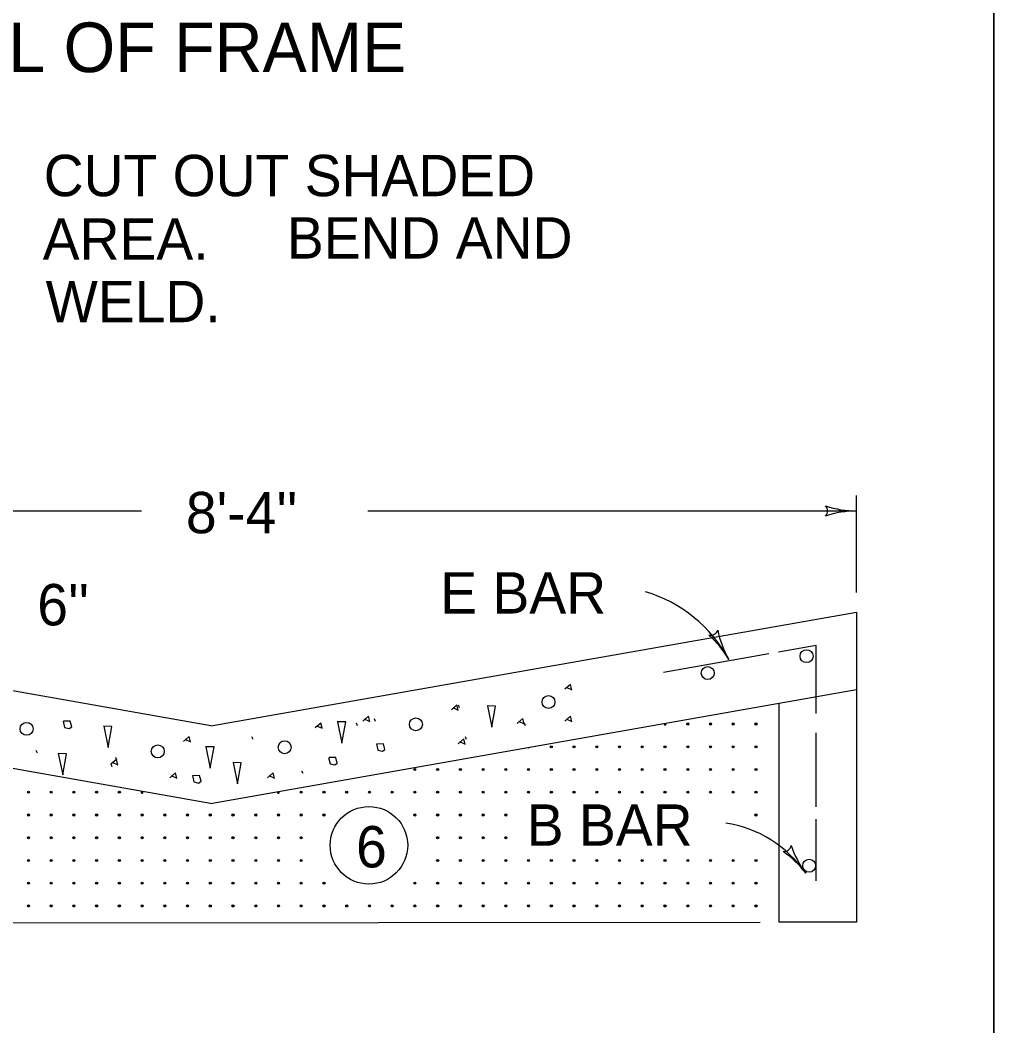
# Model space of a CAD drawing. Extents: x 1007 to 1035.5, y 1000.5 to 1021.5.
# Drawn here: x 1030.789 to 1035.5, y 1008.234 to 1013.099 of the extents above; entities that cross this region are included whole.
import ezdxf

# ---------------------------------------------------------------- set-up
doc = ezdxf.new("R2010")
doc.units = 0
for name, color, linetype in [('Level 1', 7, 'Continuous'), ('Level 10', 7, 'Continuous'), ('Level 11', 7, 'Continuous'), ('Level 2', 7, 'Continuous'), ('Level 5', 7, 'Continuous')]:
    doc.layers.add(name, color=color, linetype=linetype)

msp = doc.modelspace()

# ---------------------------------------------------------------- linework, layer by layer
at = {"layer": 'Level 1'}
for p, q in [((1031.7111, 1009.6846), (1028.6088, 1010.2315)), ((1031.7111, 1009.6846), (1034.8359, 1010.2356)), ((1034.8359, 1010.2356), (1034.8359, 1008.7356)), ((1031.7106, 1009.3096), (1028.6088, 1009.8566)), ((1031.7106, 1009.3096), (1034.8354, 1009.8604)), ((1034.4609, 1008.7356), (1034.4609, 1009.7942)), ((1029.1189, 1008.7317), (1034.3699, 1008.7355)), ((1034.8359, 1008.7356), (1034.4609, 1008.7356))]:
    msp.add_line(p, q, dxfattribs=at)
for points in [[(1033.4308, 1009.8726), (1033.4575, 1009.8598), (1033.4511, 1009.8854), (1033.4244, 1009.8619)], [(1032.8818, 1009.7738), (1032.9084, 1009.7609), (1032.902, 1009.7866), (1032.8753, 1009.7631)], [(1032.9083, 1009.7868), (1032.9136, 1009.7741)], [(1033.0493, 1009.782), (1033.0707, 1009.6785), (1033.0888, 1009.7809), (1033.0483, 1009.782)], [(1030.9965, 1009.7081), (1031.004, 1009.6772), (1031.0264, 1009.6718), (1031.0382, 1009.6803), (1031.0307, 1009.7081), (1030.9987, 1009.707)], [(1032.4534, 1009.7188), (1032.4801, 1009.706), (1032.4737, 1009.7317), (1032.447, 1009.7082)], [(1032.5018, 1009.7209), (1032.5072, 1009.7082)], [(1033.2003, 1009.7078), (1033.2269, 1009.695), (1033.2205, 1009.7207), (1033.1938, 1009.6972)], [(1033.4308, 1009.7188), (1033.4575, 1009.706), (1033.4511, 1009.7317), (1033.4244, 1009.7082)], [(1031.1931, 1009.6831), (1031.2145, 1009.5796), (1031.2326, 1009.682), (1031.1921, 1009.6831)], [(1032.2228, 1009.6859), (1032.2494, 1009.6731), (1032.243, 1009.6988), (1032.2163, 1009.6753)], [(1032.3243, 1009.7051), (1032.3458, 1009.6016), (1032.3638, 1009.704), (1032.3233, 1009.7051)], [(1032.414, 1009.699), (1032.4193, 1009.6863)], [(1033.2268, 1009.699), (1033.2321, 1009.6863)], [(1031.5858, 1009.62), (1031.6124, 1009.6072), (1031.606, 1009.6328), (1031.5793, 1009.6093)], [(1031.9088, 1009.6331), (1031.9141, 1009.6203)], [(1032.9147, 1009.609), (1032.9413, 1009.5962), (1032.9349, 1009.6218), (1032.9083, 1009.5983)], [(1032.9412, 1009.6331), (1032.9465, 1009.6203)], [(1030.8653, 1009.5672), (1030.8707, 1009.5544)], [(1031.6873, 1009.5843), (1031.7088, 1009.4808), (1031.7268, 1009.5832), (1031.6863, 1009.5843)], [(1032.5122, 1009.5983), (1032.5197, 1009.5673), (1032.5421, 1009.562), (1032.5538, 1009.5705), (1032.5463, 1009.5983), (1032.5143, 1009.5972)], [(1030.9734, 1009.5513), (1030.9948, 1009.4478), (1031.0129, 1009.5503), (1030.9724, 1009.5513)], [(1031.2343, 1009.5102), (1031.2609, 1009.4973), (1031.2545, 1009.523), (1031.2278, 1009.4995)], [(1031.2498, 1009.5343), (1031.2551, 1009.5215)], [(1032.2815, 1009.5323), (1032.289, 1009.5014), (1032.3114, 1009.4961), (1032.3232, 1009.5046), (1032.3157, 1009.5323), (1032.2837, 1009.5313)], [(1031.2278, 1009.5013), (1031.2332, 1009.4886)], [(1031.8191, 1009.5074), (1031.8405, 1009.4039), (1031.8586, 1009.5063), (1031.8181, 1009.5074)], [(1032.1504, 1009.4683), (1032.1558, 1009.4556)], [(1031.5198, 1009.4443), (1031.5465, 1009.4314), (1031.5401, 1009.4571), (1031.5134, 1009.4336)], [(1031.6225, 1009.4445), (1031.63, 1009.4136), (1031.6524, 1009.4083), (1031.6642, 1009.4168), (1031.6567, 1009.4445), (1031.6247, 1009.4434)], [(1031.9921, 1009.4443), (1032.0188, 1009.4314), (1032.0123, 1009.4571), (1031.9857, 1009.4336)]]:
    msp.add_lwpolyline(points, dxfattribs=at)
for centre, radius in [((1033.9088, 1009.694), 0.0025), ((1034.0188, 1009.694), 0.005), ((1034.0188, 1009.694), 0.0025), ((1034.1288, 1009.694), 0.005), ((1034.1288, 1009.694), 0.0025), ((1034.2388, 1009.694), 0.005), ((1034.2388, 1009.694), 0.0025), ((1034.3488, 1009.694), 0.005), ((1034.3488, 1009.694), 0.0025), ((1033.3588, 1009.584), 0.005), ((1033.3588, 1009.584), 0.0025), ((1033.4688, 1009.584), 0.005), ((1033.4688, 1009.584), 0.0025), ((1033.5788, 1009.584), 0.005), ((1033.5788, 1009.584), 0.0025), ((1033.6888, 1009.584), 0.005), ((1033.6888, 1009.584), 0.0025), ((1033.7988, 1009.584), 0.005), ((1033.7988, 1009.584), 0.0025), ((1033.9088, 1009.584), 0.005), ((1033.9088, 1009.584), 0.0025), ((1034.0188, 1009.584), 0.005), ((1034.0188, 1009.584), 0.0025), ((1034.1288, 1009.584), 0.005), ((1034.1288, 1009.584), 0.0025), ((1034.2388, 1009.584), 0.005), ((1034.2388, 1009.584), 0.0025), ((1034.3488, 1009.584), 0.005), ((1034.3488, 1009.584), 0.0025), ((1032.6988, 1009.474), 0.005), ((1032.6988, 1009.474), 0.0025), ((1032.8088, 1009.474), 0.005), ((1032.8088, 1009.474), 0.0025), ((1032.9188, 1009.474), 0.005), ((1032.9188, 1009.474), 0.0025), ((1033.0288, 1009.474), 0.005), ((1033.0288, 1009.474), 0.0025), ((1033.1388, 1009.474), 0.005), ((1033.1388, 1009.474), 0.0025), ((1033.2488, 1009.474), 0.005), ((1033.2488, 1009.474), 0.0025), ((1033.3588, 1009.474), 0.005), ((1033.3588, 1009.474), 0.0025), ((1033.4688, 1009.474), 0.005), ((1033.4688, 1009.474), 0.0025), ((1033.5788, 1009.474), 0.005), ((1033.5788, 1009.474), 0.0025), ((1033.6888, 1009.474), 0.005), ((1033.6888, 1009.474), 0.0025), ((1033.7988, 1009.474), 0.005), ((1033.7988, 1009.474), 0.0025), ((1033.9088, 1009.474), 0.005), ((1033.9088, 1009.474), 0.0025), ((1034.0188, 1009.474), 0.005), ((1034.0188, 1009.474), 0.0025), ((1034.1288, 1009.474), 0.005), ((1034.1288, 1009.474), 0.0025), ((1034.2388, 1009.474), 0.005), ((1034.2388, 1009.474), 0.0025), ((1034.3488, 1009.474), 0.005), ((1034.3488, 1009.474), 0.0025), ((1030.8288, 1009.364), 0.005), ((1030.8288, 1009.364), 0.0025), ((1030.9388, 1009.364), 0.005), ((1030.9388, 1009.364), 0.0025), ((1031.0488, 1009.364), 0.005), ((1031.0488, 1009.364), 0.0025), ((1031.1588, 1009.364), 0.005), ((1031.1588, 1009.364), 0.0025), ((1031.2688, 1009.364), 0.005), ((1031.2688, 1009.364), 0.0025), ((1031.3788, 1009.364), 0.0025), ((1032.0388, 1009.364), 0.0025), ((1032.1488, 1009.364), 0.005), ((1032.1488, 1009.364), 0.0025), ((1032.2588, 1009.364), 0.005), ((1032.2588, 1009.364), 0.0025), ((1032.3688, 1009.364), 0.005), ((1032.3688, 1009.364), 0.0025), ((1032.4788, 1009.364), 0.005), ((1032.4788, 1009.364), 0.0025), ((1032.5888, 1009.364), 0.005), ((1032.5888, 1009.364), 0.0025), ((1032.6988, 1009.364), 0.005), ((1032.6988, 1009.364), 0.0025), ((1032.8088, 1009.364), 0.005), ((1032.8088, 1009.364), 0.0025), ((1032.9188, 1009.364), 0.005), ((1032.9188, 1009.364), 0.0025), ((1033.0288, 1009.364), 0.005), ((1033.0288, 1009.364), 0.0025), ((1033.1388, 1009.364), 0.005), ((1033.1388, 1009.364), 0.0025), ((1033.2488, 1009.364), 0.005), ((1033.2488, 1009.364), 0.0025), ((1033.3588, 1009.364), 0.005), ((1033.3588, 1009.364), 0.0025), ((1033.4688, 1009.364), 0.005), ((1033.4688, 1009.364), 0.0025), ((1033.5788, 1009.364), 0.005), ((1033.5788, 1009.364), 0.0025), ((1033.6888, 1009.364), 0.005), ((1033.6888, 1009.364), 0.0025), ((1033.7988, 1009.364), 0.005), ((1033.7988, 1009.364), 0.0025), ((1033.9088, 1009.364), 0.005), ((1033.9088, 1009.364), 0.0025), ((1034.0188, 1009.364), 0.005), ((1034.0188, 1009.364), 0.0025), ((1034.1288, 1009.364), 0.005), ((1034.1288, 1009.364), 0.0025), ((1034.2388, 1009.364), 0.005), ((1034.2388, 1009.364), 0.0025), ((1034.3488, 1009.364), 0.005), ((1034.3488, 1009.364), 0.0025), ((1032.4763, 1009.1072), 0.1875), ((1030.8288, 1009.254), 0.005), ((1030.8288, 1009.254), 0.0025), ((1030.9388, 1009.254), 0.005), ((1030.9388, 1009.254), 0.0025), ((1031.0488, 1009.254), 0.005), ((1031.0488, 1009.254), 0.0025), ((1031.1588, 1009.254), 0.005), ((1031.1588, 1009.254), 0.0025), ((1031.2688, 1009.254), 0.005), ((1031.2688, 1009.254), 0.0025), ((1031.3788, 1009.254), 0.005), ((1031.3788, 1009.254), 0.0025), ((1031.4888, 1009.254), 0.005), ((1031.4888, 1009.254), 0.0025), ((1031.5988, 1009.254), 0.005), ((1031.5988, 1009.254), 0.0025), ((1031.7088, 1009.254), 0.005), ((1031.7088, 1009.254), 0.0025), ((1031.8188, 1009.254), 0.005), ((1031.8188, 1009.254), 0.0025), ((1031.9288, 1009.254), 0.005), ((1031.9288, 1009.254), 0.0025), ((1032.0388, 1009.254), 0.005), ((1032.0388, 1009.254), 0.0025), ((1032.1488, 1009.254), 0.005), ((1032.1488, 1009.254), 0.0025), ((1032.2588, 1009.254), 0.005), ((1032.2588, 1009.254), 0.0025), ((1032.6988, 1009.254), 0.005), ((1032.6988, 1009.254), 0.0025), ((1032.8088, 1009.254), 0.005), ((1032.8088, 1009.254), 0.0025), ((1032.9188, 1009.254), 0.005), ((1032.9188, 1009.254), 0.0025), ((1033.0288, 1009.254), 0.005), ((1033.0288, 1009.254), 0.0025), ((1033.1388, 1009.254), 0.005), ((1033.1388, 1009.254), 0.0025), ((1034.3488, 1009.254), 0.005), ((1034.3488, 1009.254), 0.0025), ((1030.8288, 1009.144), 0.005), ((1030.8288, 1009.144), 0.0025), ((1030.9388, 1009.144), 0.005), ((1030.9388, 1009.144), 0.0025), ((1031.0488, 1009.144), 0.005), ((1031.0488, 1009.144), 0.0025), ((1031.1588, 1009.144), 0.005), ((1031.1588, 1009.144), 0.0025), ((1031.2688, 1009.144), 0.005), ((1031.2688, 1009.144), 0.0025), ((1031.3788, 1009.144), 0.005), ((1031.3788, 1009.144), 0.0025), ((1031.4888, 1009.144), 0.005), ((1031.4888, 1009.144), 0.0025), ((1031.5988, 1009.144), 0.005), ((1031.5988, 1009.144), 0.0025), ((1031.7088, 1009.144), 0.005), ((1031.7088, 1009.144), 0.0025), ((1031.8188, 1009.144), 0.005), ((1031.8188, 1009.144), 0.0025), ((1031.9288, 1009.144), 0.005), ((1031.9288, 1009.144), 0.0025), ((1032.0388, 1009.144), 0.005), ((1032.0388, 1009.144), 0.0025), ((1032.1488, 1009.144), 0.005), ((1032.1488, 1009.144), 0.0025), ((1032.8088, 1009.144), 0.005), ((1032.8088, 1009.144), 0.0025), ((1032.9188, 1009.144), 0.005), ((1032.9188, 1009.144), 0.0025), ((1033.0288, 1009.144), 0.005), ((1033.0288, 1009.144), 0.0025), ((1033.1388, 1009.144), 0.005), ((1033.1388, 1009.144), 0.0025), ((1030.8288, 1009.034), 0.005), ((1030.8288, 1009.034), 0.0025), ((1030.9388, 1009.034), 0.005), ((1030.9388, 1009.034), 0.0025), ((1031.0488, 1009.034), 0.005), ((1031.0488, 1009.034), 0.0025), ((1031.1588, 1009.034), 0.005), ((1031.1588, 1009.034), 0.0025), ((1031.2688, 1009.034), 0.005), ((1031.2688, 1009.034), 0.0025), ((1031.3788, 1009.034), 0.005), ((1031.3788, 1009.034), 0.0025), ((1031.4888, 1009.034), 0.005), ((1031.4888, 1009.034), 0.0025), ((1031.5988, 1009.034), 0.005), ((1031.5988, 1009.034), 0.0025), ((1031.7088, 1009.034), 0.005), ((1031.7088, 1009.034), 0.0025), ((1031.8188, 1009.034), 0.005), ((1031.8188, 1009.034), 0.0025), ((1031.9288, 1009.034), 0.005), ((1031.9288, 1009.034), 0.0025), ((1032.0388, 1009.034), 0.005), ((1032.0388, 1009.034), 0.0025), ((1032.1488, 1009.034), 0.005), ((1032.1488, 1009.034), 0.0025), ((1032.8088, 1009.034), 0.005), ((1032.8088, 1009.034), 0.0025), ((1032.9188, 1009.034), 0.005), ((1032.9188, 1009.034), 0.0025), ((1033.0288, 1009.034), 0.005), ((1033.0288, 1009.034), 0.0025), ((1033.1388, 1009.034), 0.005), ((1033.1388, 1009.034), 0.0025), ((1033.2488, 1009.034), 0.005), ((1033.2488, 1009.034), 0.0025), ((1033.3588, 1009.034), 0.005), ((1033.3588, 1009.034), 0.0025), ((1033.4688, 1009.034), 0.005), ((1033.4688, 1009.034), 0.0025), ((1033.5788, 1009.034), 0.005), ((1033.5788, 1009.034), 0.0025), ((1033.6888, 1009.034), 0.005), ((1033.6888, 1009.034), 0.0025), ((1033.7988, 1009.034), 0.005), ((1033.7988, 1009.034), 0.0025), ((1033.9088, 1009.034), 0.005), ((1033.9088, 1009.034), 0.0025), ((1034.0188, 1009.034), 0.005), ((1034.0188, 1009.034), 0.0025), ((1034.1288, 1009.034), 0.005), ((1034.1288, 1009.034), 0.0025), ((1034.2388, 1009.034), 0.005), ((1034.2388, 1009.034), 0.0025), ((1034.3488, 1009.034), 0.005), ((1034.3488, 1009.034), 0.0025), ((1030.8288, 1008.924), 0.005), ((1030.9388, 1008.924), 0.005), ((1031.0488, 1008.924), 0.005), ((1031.1588, 1008.924), 0.005), ((1031.2688, 1008.924), 0.005), ((1031.3788, 1008.924), 0.005), ((1031.4888, 1008.924), 0.005), ((1031.5988, 1008.924), 0.005), ((1031.7088, 1008.924), 0.005), ((1031.8188, 1008.924), 0.005), ((1031.9288, 1008.924), 0.005), ((1032.0388, 1008.924), 0.005), ((1032.1488, 1008.924), 0.005), ((1032.2588, 1008.924), 0.005), ((1032.6988, 1008.924), 0.005), ((1032.8088, 1008.924), 0.005), ((1032.9188, 1008.924), 0.005), ((1033.0288, 1008.924), 0.005), ((1033.1388, 1008.924), 0.005), ((1033.2488, 1008.924), 0.005), ((1033.3588, 1008.924), 0.005), ((1033.4688, 1008.924), 0.005), ((1033.5788, 1008.924), 0.005), ((1033.6888, 1008.924), 0.005), ((1033.7988, 1008.924), 0.005), ((1033.9088, 1008.924), 0.005), ((1034.0188, 1008.924), 0.005), ((1034.1288, 1008.924), 0.005), ((1034.2388, 1008.924), 0.005), ((1034.3488, 1008.924), 0.005), ((1030.8288, 1008.924), 0.0025), ((1030.9388, 1008.924), 0.0025), ((1031.0488, 1008.924), 0.0025), ((1031.1588, 1008.924), 0.0025), ((1031.2688, 1008.924), 0.0025), ((1031.3788, 1008.924), 0.0025), ((1031.4888, 1008.924), 0.0025), ((1031.5988, 1008.924), 0.0025), ((1031.7088, 1008.924), 0.0025), ((1031.8188, 1008.924), 0.0025), ((1031.9288, 1008.924), 0.0025), ((1032.0388, 1008.924), 0.0025), ((1032.1488, 1008.924), 0.0025), ((1032.2588, 1008.924), 0.0025), ((1032.6988, 1008.924), 0.0025), ((1032.8088, 1008.924), 0.0025), ((1032.9188, 1008.924), 0.0025), ((1033.0288, 1008.924), 0.0025), ((1033.1388, 1008.924), 0.0025), ((1033.2488, 1008.924), 0.0025), ((1033.3588, 1008.924), 0.0025), ((1033.4688, 1008.924), 0.0025), ((1033.5788, 1008.924), 0.0025), ((1033.6888, 1008.924), 0.0025), ((1033.7988, 1008.924), 0.0025), ((1033.9088, 1008.924), 0.0025), ((1034.0188, 1008.924), 0.0025), ((1034.1288, 1008.924), 0.0025), ((1034.2388, 1008.924), 0.0025), ((1034.3488, 1008.924), 0.0025), ((1030.8288, 1008.814), 0.005), ((1030.8288, 1008.814), 0.0025), ((1030.9388, 1008.814), 0.005), ((1030.9388, 1008.814), 0.0025), ((1031.0488, 1008.814), 0.005), ((1031.0488, 1008.814), 0.0025), ((1031.1588, 1008.814), 0.005), ((1031.1588, 1008.814), 0.0025), ((1031.2688, 1008.814), 0.005), ((1031.2688, 1008.814), 0.0025), ((1031.3788, 1008.814), 0.005), ((1031.3788, 1008.814), 0.0025), ((1031.4888, 1008.814), 0.005), ((1031.4888, 1008.814), 0.0025), ((1031.5988, 1008.814), 0.005), ((1031.5988, 1008.814), 0.0025), ((1031.7088, 1008.814), 0.005), ((1031.7088, 1008.814), 0.0025), ((1031.8188, 1008.814), 0.005), ((1031.8188, 1008.814), 0.0025), ((1031.9288, 1008.814), 0.005), ((1031.9288, 1008.814), 0.0025), ((1032.0388, 1008.814), 0.005), ((1032.0388, 1008.814), 0.0025), ((1032.1488, 1008.814), 0.005), ((1032.1488, 1008.814), 0.0025), ((1032.2588, 1008.814), 0.005), ((1032.2588, 1008.814), 0.0025), ((1032.3688, 1008.814), 0.005), ((1032.3688, 1008.814), 0.0025), ((1032.4788, 1008.814), 0.005), ((1032.4788, 1008.814), 0.0025), ((1032.5888, 1008.814), 0.005), ((1032.5888, 1008.814), 0.0025), ((1032.6988, 1008.814), 0.005), ((1032.6988, 1008.814), 0.0025), ((1032.8088, 1008.814), 0.005), ((1032.8088, 1008.814), 0.0025), ((1032.9188, 1008.814), 0.005), ((1032.9188, 1008.814), 0.0025), ((1033.0288, 1008.814), 0.005), ((1033.0288, 1008.814), 0.0025), ((1033.1388, 1008.814), 0.005), ((1033.1388, 1008.814), 0.0025), ((1033.2488, 1008.814), 0.005), ((1033.2488, 1008.814), 0.0025), ((1033.3588, 1008.814), 0.005), ((1033.3588, 1008.814), 0.0025), ((1033.4688, 1008.814), 0.005), ((1033.4688, 1008.814), 0.0025), ((1033.5788, 1008.814), 0.005), ((1033.5788, 1008.814), 0.0025), ((1033.6888, 1008.814), 0.005), ((1033.6888, 1008.814), 0.0025), ((1033.7988, 1008.814), 0.005), ((1033.7988, 1008.814), 0.0025), ((1033.9088, 1008.814), 0.005), ((1033.9088, 1008.814), 0.0025), ((1034.0188, 1008.814), 0.005), ((1034.0188, 1008.814), 0.0025), ((1034.1288, 1008.814), 0.005), ((1034.1288, 1008.814), 0.0025), ((1034.2388, 1008.814), 0.005), ((1034.2388, 1008.814), 0.0025), ((1034.3488, 1008.814), 0.005), ((1034.3488, 1008.814), 0.0025)]:
    msp.add_circle(centre, radius, dxfattribs=at)
for centre, start, end in [((1033.9088, 1009.694), 155.2305, 44.7544), ((1033.2488, 1009.584), 231.9009, 328.084), ((1031.3788, 1009.364), 114.2952, 45.6667), ((1032.0388, 1009.364), 147.6752, 52.3096)]:
    msp.add_arc(centre, 0.005, start, end, dxfattribs=at)
at = {"layer": 'Level 10'}
msp.add_line((1035.5, 1021.5), (1035.5, 1000.5), dxfattribs=at)
at = {"layer": 'Level 11'}
msp.add_lwpolyline([(1007, 1000.5), (1035.5, 1000.5), (1035.5, 1021.5), (1007, 1021.5)], close=True, dxfattribs=at)
at = {"layer": 'Level 2'}
for p, q in [((1034.64, 1010.0741), (1034.4582, 1010.042)), ((1034.64, 1009.7446), (1034.64, 1010.0741)), ((1034.4104, 1010.0337), (1033.9014, 1009.9439)), ((1034.64, 1009.294), (1034.64, 1009.6511)), ((1034.64, 1008.9358), (1034.64, 1009.2345))]:
    msp.add_line(p, q, dxfattribs=at)
for centre in [(1034.5937, 1010.0222), (1034.1156, 1009.9404), (1033.3451, 1009.8004), (1032.7036, 1009.6924), (1030.82, 1009.6706), (1032.0686, 1009.5817), (1031.4547, 1009.5615), (1034.6063, 1009.0086)]:
    msp.add_circle(centre, 0.0313, dxfattribs=at)
at = {"layer": 'Level 5'}
for p, q in [((1034.8359, 1010.3301), (1034.8359, 1010.7999)), ((1028.6088, 1010.7244), (1031.3762, 1010.7244)), ((1032.4715, 1010.7244), (1034.8359, 1010.7244))]:
    msp.add_line(p, q, dxfattribs=at)
for centre, radius, start, end in [((1034.6577, 1010.7245), 0.0375, 318.7746, 40.8913), ((1034.8359, 1011.1932), 0.4688, 251.3472, 269.9939), ((1034.8359, 1010.2557), 0.4688, 90, 108.6688), ((1034.8359, 1010.2557), 0.4688, 89.9878, 90), ((1033.6193, 1009.6807), 0.6811, 28.5531, 73.3778), ((1034.1287, 1010.1607), 0.0375, 258.7136, 340.8303), ((1034.6238, 1010.2402), 0.4687, 191.2861, 209.9329), ((1033.8114, 1009.7723), 0.4687, 29.939, 48.6078), ((1033.8114, 1009.7723), 0.4687, 29.9268, 29.939), ((1034.1144, 1008.6442), 0.5776, 34.6009, 81.2067), ((1034.4827, 1009.1146), 0.0375, 265.7474, 347.8641), ((1034.2153, 1008.6902), 0.4687, 36.9728, 55.6415), ((1034.9643, 1009.2541), 0.4687, 198.3199, 216.9667), ((1034.2153, 1008.6902), 0.4687, 36.9605, 36.9728)]:
    msp.add_arc(centre, radius, start, end, dxfattribs=at)

# ---------------------------------------------------------------- texts
at = {"layer": 'Level 1'}
for s, height, p in [('DETAIL OF FRAME', 0.24, (1029.7864, 1012.8469)), ('CUT OUT SHADED', 0.2, (1030.9028, 1012.2469)), ('AREA.', 0.2, (1030.898, 1011.9398)), ('BEND AND', 0.2, (1032.0793, 1011.9451)), ('WELD.', 0.2, (1030.9122, 1011.6375)), ("8'-4''", 0.2, (1031.5908, 1010.6166)), ('E BAR', 0.2, (1032.8213, 1010.2283)), ("6''", 0.2, (1030.8717, 1010.171)), ('B BAR', 0.2, (1033.2397, 1009.1053)), ('6', 0.2, (1032.4142, 1009.0003))]:
    msp.add_text(s, height=height, dxfattribs=at).set_placement(p)

doc.saveas('drawing.dxf')
